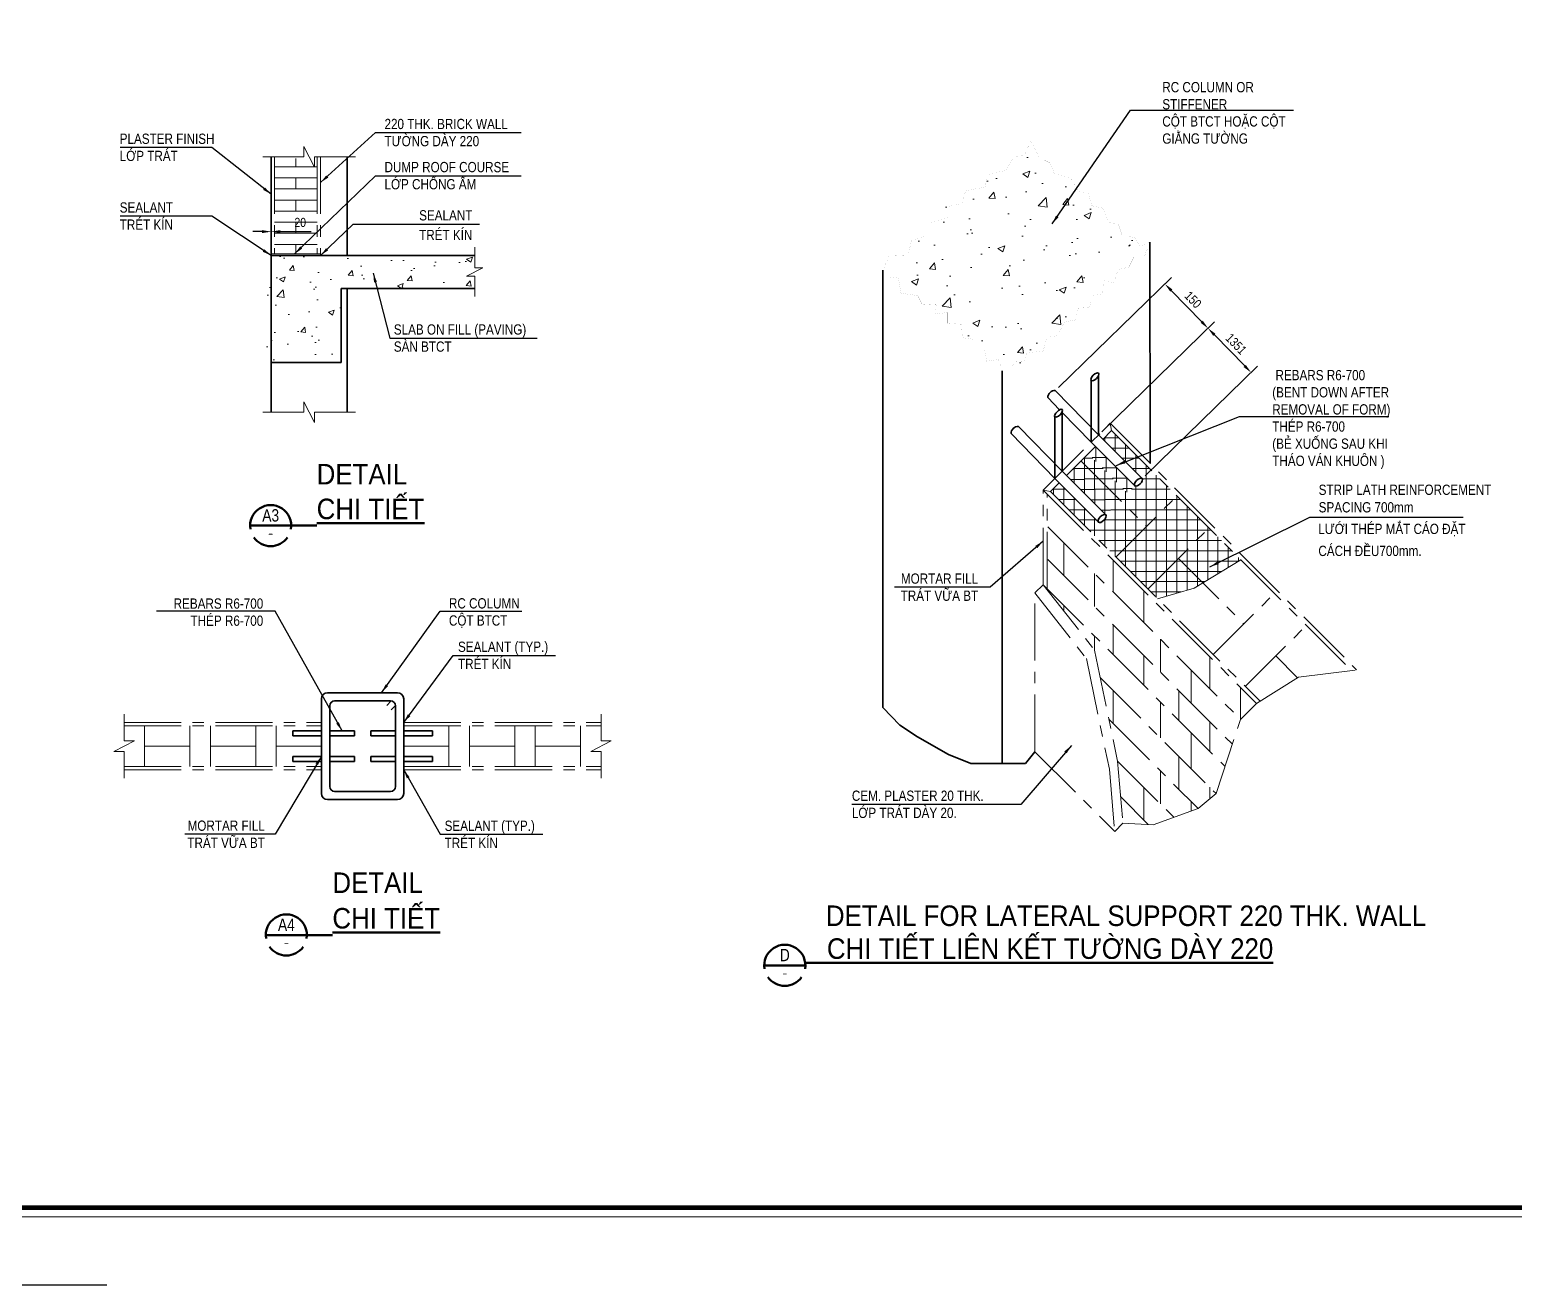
# Model space of a CAD drawing. Header units: millimetres. Extents: x -88960 to 836140, y 175458 to 320791.
# Drawn here: x 754354 to 786884, y 175458 to 202970 of the extents above; entities that cross this region are included whole.
import ezdxf
from ezdxf.enums import TextEntityAlignment as Align

# ---------------------------------------------------------------- set-up
doc = ezdxf.new("R2010")
doc.units = ezdxf.units.MM
doc.header["$LTSCALE"] = 1000
doc.linetypes.add('CENTER', pattern=[2, 1.25, -0.25, 0.25, -0.25])
doc.layers.get('0').update_dxf_attribs({"linetype": 'CONTINUOUS'})
doc.layers.get('DEFPOINTS').update_dxf_attribs({"linetype": 'CONTINUOUS'})
for name, color, linetype, lineweight in [('Ap0101_grid', 145, 'CENTER', 18), ('Ap0102_dim', 145, 'CONTINUOUS', 25), ('Ap0104_leader', 145, 'CONTINUOUS', 25), ('Ap0202_T', 141, 'CONTINUOUS', 25), ('Ap0205_T', 253, 'CONTINUOUS', 50), ('Ap0311_H', 8, 'CONTINUOUS', 15), ('Ap0314_Kh', 253, 'CONTINUOUS', 15), ('Ap0402_Reinf.S', 6, 'CONTINUOUS', 35)]:
    doc.layers.add(name, color=color, linetype=linetype, lineweight=lineweight)
doc.styles.add('Arial', font='arial.ttf', dxfattribs={"width": 0.8})
doc.styles.add('ISOCP', font='isocp.shx')
doc.styles.add('S-TEXT18', font='ISOCP.shx')
doc.styles.add('S-TEXT25', font='VN_VNI.shx', dxfattribs={"width": 0.85})
doc.styles.add('S-TEXT50', font='VHELVEN_0.TTF', dxfattribs={"width": 0.9})
doc.dimstyles.new('SDIM_100_STD', dxfattribs={"dimscale": 100, "dimtxt": 2, "dimasz": 2, "dimexe": 2, "dimexo": 1, "dimgap": 1, "dimtad": 1, "dimdec": 0, "dimtxsty": 'S-TEXT25', "dimcen": 2.5, "dimdle": 2, "dimclrd": 256, "dimclre": 256, "dimclrt": 7, "dimadec": 0, "dimazin": 0, "dimtfac": 1, "dimtdec": 0, "dimtix": 1, "dimtmove": 0, "dimatfit": 3, "dimfxl": 1, "dimarcsym": 0})

# ---------------------------------------------------------------- blocks, each defined once
blk = doc.blocks.new('*D992')
at = {"layer": 'Ap0102_dim', "lineweight": -2, "transparency": 16777216}
for p, q in [((759445, 198546), (759245, 198546)), ((759645, 198122), (759645, 198746)), ((759645, 198009), (759645, 198746)), ((759845, 198546), (760520, 198546))]:
    blk.add_line(p, q, dxfattribs=at)
at = {"layer": 'Ap0102_dim', "transparency": 16777216}
for points in [[(759445, 198579), (759445, 198513), (759645, 198546)], [(759845, 198579), (759845, 198513), (759645, 198546)]]:
    blk.add_solid(points, dxfattribs=at)
at = {"layer": 'DEFPOINTS', "color": 0, "transparency": 16777216}
for p in [(759645, 198546), (759645, 198022), (759645, 197909)]:
    blk.add_point(p, dxfattribs=at)
at = {"layer": 'Ap0102_dim', "color": 7, "transparency": 16777216, "insert": (760282, 198746), "char_height": 200, "attachment_point": 5, "style": 'S-TEXT25'}
blk.add_mtext('20', dxfattribs=at)
blk = doc.blocks.new('*D999')
at = {"layer": 'Ap0102_dim', "lineweight": -2, "transparency": 16777216}
for p, q in [((776898, 195133), (779371, 197539)), ((779367, 197256), (780034, 196571)), ((777843, 194161), (780317, 196567))]:
    blk.add_line(p, q, dxfattribs=at)
at = {"layer": 'Ap0102_dim', "transparency": 16777216}
for points in [[(779391, 197279), (779343, 197233), (779228, 197400)], [(780058, 196594), (780010, 196548), (780173, 196427)]]:
    blk.add_solid(points, dxfattribs=at)
at = {"layer": 'DEFPOINTS', "color": 0, "transparency": 16777216}
for p in [(780173, 196427), (776826, 195063), (777772, 194091)]:
    blk.add_point(p, dxfattribs=at)
at = {"layer": 'Ap0102_dim', "color": 7, "transparency": 16777216, "insert": (779844, 197053), "char_height": 200, "attachment_point": 5, "rotation": 314.2126, "style": 'S-TEXT25'}
blk.add_mtext('150', dxfattribs=at)
blk = doc.blocks.new('*D1000')
at = {"layer": 'Ap0102_dim', "lineweight": -2, "transparency": 16777216}
for p, q in [((780313, 196284), (780976, 195602)), ((778792, 193198), (781259, 195598))]:
    blk.add_line(p, q, dxfattribs=at)
at = {"layer": 'Ap0102_dim', "transparency": 16777216}
for points in [[(780337, 196307), (780289, 196261), (780173, 196427)], [(781000, 195625), (780952, 195579), (781116, 195459)]]:
    blk.add_solid(points, dxfattribs=at)
at = {"layer": 'DEFPOINTS', "color": 0, "transparency": 16777216}
for p in [(781116, 195459), (777772, 194091), (778720, 193128)]:
    blk.add_point(p, dxfattribs=at)
at = {"layer": 'Ap0102_dim', "color": 7, "transparency": 16777216, "insert": (780788, 196083), "char_height": 200, "attachment_point": 5, "rotation": 314.2126, "style": 'S-TEXT25'}
blk.add_mtext('1351', dxfattribs=at)
blk = doc.blocks.new('S007')
at = {"layer": 'Ap0202_T', "lineweight": 25, "style": 'ISOCP', "width": 1}
blk.add_attdef('SSCALE', text='', height=2.5, dxfattribs=at).set_placement((0, -2.36), align=Align.TOP_CENTER)
at = {"layer": 'Ap0205_T', "ltscale": 100, "style": 'Arial', "width": 0.8}
for tag, p in [('HEADING_1', (0, 7.99)), ('%%UHEADING_2', (0, 0))]:
    blk.add_attdef(tag, text='', height=5, dxfattribs=at).set_placement(p, align=Align.BOTTOM_CENTER)
blk = doc.blocks.new('S008')
at = {"color": 0}
blk.add_line((-5, 0), (5, 0), dxfattribs=at)
for start_param, end_param in [(6.107277, 9.600681), (10.037379, 11.953764)]:
    blk.add_ellipse((0, 0), major_axis=(5, 0), ratio=1, start_param=start_param, end_param=end_param, dxfattribs=at)
at = {"layer": 'Ap0202_T', "style": 'Arial', "width": 0.8}
blk.add_attdef('DETT', text='', height=3, dxfattribs=at).set_placement((0, 0.11), align=Align.BOTTOM_CENTER)
at = {"layer": 'Ap0202_T', "lineweight": 35, "style": 'ISOCP', "width": 1}
blk.add_attdef('C/REF', text='', height=2, dxfattribs=at).set_placement((0, -0.88), align=Align.TOP_CENTER)
blk = doc.blocks.new('CHG_XX_Khung ten')
blk.add_lwpolyline([(15, 579), (826, 579), (826, 15), (15, 15)], close=True)
at = {"color": 4, "linetype": 'Continuous', "const_width": 1}
blk.add_lwpolyline([(17, 577), (824, 577), (824, 17), (17, 17)], close=True, dxfattribs=at)
at = {"layer": 'DEFPOINTS', "color": 1, "ltscale": 2}
blk.add_lwpolyline([(40.06, 0), (0, 0), (0, 40)], dxfattribs=at)

msp = doc.modelspace()

# ---------------------------------------------------------------- hatches: boundary and pattern name
at = {"layer": 'Ap0311_H'}
h = msp.add_hatch(dxfattribs=at)
h.set_pattern_fill('AR-CONC', color=256, scale=225.225, style=0)
h.set_pattern_definition([(50, (740976, 178955), (1615.45, -141.333), [168.92, -1858.106]), (355, (740976, 178955), (-312.5, 1694.125), [135.135, -1486.485]), (100.4514, (741110.6, 178943.3), (1302.95, 1552.79), [143.56, -1579.15]), (46.184, (740976, 179405.5), (2403.69, -372.79), [253.38, -2787.16]), (96.6356, (741176.3, 179374.4), (2105.1, 2193.96), [215.34, -2368.72]), (351.184, (740976, 179405.5), (2105.09, 2193.96), [202.7, -2229.73]), (21, (741201.2, 179292.9), (1344.384, -906.8), [168.92, -1858.106]), (326, (741201.2, 179292.9), (548.01, 1633.22), [135.135, -1486.485]), (71.4514, (741313.3, 179217.3), (1892.39, 726.42), [143.56, -1579.15]), (37.5, (740976, 178955.03), (27.387, 749.76), [0, -1468.467, 0, -1509.007, 0, -1492.116]), (7.5, (740976, 178955), (592.498, 888.314), [0, -860.36, 0, -1434.683, 0, -568.693]), (327.5, (740473.75, 178955.03), (1202.3016, -50.799), [0, -563.062, 0, -1756.755, 0, -2331.079]), (317.5, (740248.5, 178955), (1313.48, 225.461), [0, -731.98, 0, -1166.666, 0, -1655.404])])
h.paths.add_polyline_path([(776288.06042, 200523.2976), (776153.20561, 200237.01027), (775913.5762, 200163.35069), (775747.67906, 199887.12754), (775342.15252, 199795.05316), (775286.85347, 199518.83), (774862.89391, 199445.17054), (774789.16185, 199168.94739), (774402.06832, 199076.87301), (774457.36736, 198855.89451), (774088.70685, 198745.4052), (774014.97479, 198450.76712), (773683.18052, 198358.69274), (773591.01523, 198027.22505), (773185.48889, 198008.81013), (773048.04132, 197703.89507), (773203.92191, 197548.43821), (773388.25206, 197530.0234), (773443.55111, 197198.55559), (773812.21162, 197143.31094), (773904.3767, 196959.16217), (774217.73817, 196940.74725), (774199.30515, 196738.18367), (774457.36736, 196775.0134), (774457.36736, 196535.61998), (774770.72883, 196517.20518), (774789.16185, 196222.5671), (775047.22406, 196185.73737), (775010.35803, 195964.75887), (775268.42045, 195964.75887), (775323.7195, 195706.95052), (775581.78171, 195743.78025), (775660.65132, 195493.19649), (775876.71017, 195430.72737), (775913.5762, 195688.53572), (776190.07164, 195633.29106), (776208.50465, 195891.09929), (776288.06042, 195899.46534)])
h.paths.add_polyline_path([(778900.67042, 198312.59902), (778678.52974, 198229.78862), (778567.93144, 198413.93739), (778291.43621, 198469.18205), (778217.70415, 198690.16055), (777978.07474, 198763.82013), (777867.47665, 199058.45808), (777627.84745, 199113.70274), (777554.11518, 199371.51096), (777314.48599, 199445.17054), (777167.02186, 199721.3937), (776798.36135, 199831.88289), (776706.19627, 200052.8615), (776484.99988, 200163.35069), (776288.06042, 200523.2976), (776288.06042, 195899.46534), (776558.73194, 195927.92902), (776650.89723, 196240.98202), (776853.66039, 196259.39683), (777037.99055, 196572.44971), (777259.18694, 196609.27956), (777314.48599, 196867.08779), (777572.5482, 196885.50271), (777646.28047, 197143.31094), (777849.04364, 197180.14067), (777904.34268, 197474.77875), (778107.10606, 197419.53409), (778199.27114, 197714.17217), (778438.90033, 197769.4167), (778549.49843, 197990.3952), (778770.69482, 197990.3952)])
h = msp.add_hatch(dxfattribs=at)
h.set_pattern_fill('AR-CONC', color=256, scale=180.18, style=0)
h.set_pattern_definition([(50, (753745.6, 183585), (1292.36, -113.067), [135.135, -1486.485]), (355, (753745.6, 183585), (-250, 1355.3), [108.11, -1189.19]), (100.451, (753853.3, 183575.6), (1042.36, 1242.23), [114.85, -1263.32]), (46.184, (753745.6, 183945.4), (1922.95, -298.23), [202.7, -2229.73]), (96.636, (753905.8, 183920.5), (1684.08, 1755.17), [172.27, -1894.98]), (351.184, (753745.6, 183945.4), (1684.07, 1755.17), [162.16, -1783.78]), (21, (753925.7, 183855.3), (1075.51, -725.44), [135.135, -1486.485]), (326, (753925.7, 183855.3), (438.41, 1306.58), [108.11, -1189.19]), (71.451, (754015.4, 183794.8), (1513.91, 581.135), [114.85, -1263.32]), (37.5, (753745.55, 183585), (21.91, 599.808), [0, -1174.774, 0, -1207.206, 0, -1193.693]), (7.5, (753745.55, 183585), (473.999, 710.65), [0, -688.288, 0, -1147.747, 0, -454.954]), (327.5, (753343.75, 183585), (961.841, -40.64), [0, -450.45, 0, -1405.404, 0, -1864.863]), (317.5, (753163.6, 183585), (1050.785, 180.37), [0, -585.585, 0, -933.332, 0, -1324.323])])
h.paths.add_polyline_path([(761176.32573, 197301.19548), (764104.25073, 197301.19548), (764104.25073, 197479.13312), (763996.71933, 197479.13312), (764216.1743, 197665.89196), (764108.6429, 197665.89196), (764108.6429, 198021.91548), (759644.79573, 198021.91548), (759530.26017, 197909.30298), (759530.26017, 195679.57548), (761176.32573, 195679.57548)])
h = msp.add_hatch(dxfattribs=at)
h.set_pattern_fill('ANSI37', color=256, scale=1801.8, angle=45, style=0)
h.set_pattern_definition([(90, (740976, 177813.03), (-225.225, 5e-14), []), (180, (740976, 177813.03), (-5e-14, -225.225), [])])
h.paths.add_polyline_path([(778727.427, 193135.36467), (778728.79548, 193133.99619), (778731.12912, 193130.86955), (778733.04782, 193127.36881), (778734.54202, 193123.5114), (778735.60428, 193119.31655), (778736.2293, 193114.80516), (778736.41397, 193109.99969), (778736.15737, 193104.92409), (778735.46077, 193099.60365), (778734.32766, 193094.06487), (778732.76367, 193088.33535), (778730.7766, 193082.44362), (778728.37634, 193076.41905), (778725.57485, 193070.29164), (778722.38609, 193064.09193), (778718.82595, 193057.8508), (778714.91216, 193051.59934), (778710.66422, 193045.36869), (778706.10329, 193039.18991), (778701.2521, 193033.09376), (778696.13482, 193027.11063), (778690.77693, 193021.27031), (778685.20514, 193015.60191), (778679.44719, 193010.13366), (778673.53178, 193004.89281), (778667.48838, 192999.90547), (778661.34708, 192995.19648), (778655.1385, 192990.7893), (778648.89356, 192986.70589), (778642.64337, 192982.96659), (778636.41907, 192979.59004), (778630.25167, 192976.59305), (778624.17189, 192973.99056), (778618.21003, 192971.79552), (778612.39578, 192970.01888), (778606.75812, 192968.66949), (778601.32512, 192967.75407), (778596.12386, 192967.27717), (778591.18025, 192967.24119), (778586.51891, 192967.64628), (778582.16308, 192968.49045), (778578.13444, 192969.76947), (778574.45308, 192971.47699), (778571.13732, 192973.60448), (778568.2037, 192976.14137), (778408.94557, 192816.88324), (777548.9517, 193676.87711), (777230.43545, 193358.36087), (778090.42932, 192498.36699), (777931.18598, 192339.12365), (777934.18757, 192335.54828), (777936.59374, 192331.4249), (777938.38717, 192326.78319), (777939.55493, 192321.65662), (777940.08862, 192316.08212), (777939.98437, 192310.09985), (777939.24295, 192303.75291), (777937.8697, 192297.08704), (777935.87451, 192290.15026), (777933.27176, 192282.99255), (777930.08019, 192275.66549), (777926.32281, 192268.22186), (777922.02669, 192260.7153), (777917.22277, 192253.19989), (777911.94568, 192245.72977), (777906.23344, 192238.35879), (777900.12719, 192231.14003), (777893.67094, 192224.12551), (777886.91121, 192217.36578), (777879.89669, 192210.90953), (777872.67794, 192204.80329), (777865.30695, 192199.09104), (777857.83684, 192193.81395), (777850.32143, 192189.01004), (777842.81486, 192184.71391), (777835.37123, 192180.95653), (777828.04417, 192177.76497), (777820.88646, 192175.16221), (777813.94968, 192173.16702), (777807.28381, 192171.79377), (777800.93687, 192171.05235), (777794.9546, 192170.94811), (777789.3801, 192171.48179), (777784.25353, 192172.64955), (777779.61183, 192174.44298), (777775.48844, 192176.84916), (777771.91307, 192179.85074), (776911.9192, 193039.84462), (776720.80945, 192848.73487), (779066.4414, 190503.10291), (779868.201, 190734.23504), (780893.37232, 191351.70849), (778058.5777, 194186.50311), (777867.46795, 193995.39336), (778727.46182, 193135.39949)])
h = msp.add_hatch(dxfattribs=at)
h.set_pattern_fill('ANSI37', color=256, scale=1801.8, angle=45, style=0)
h.set_pattern_definition([(90, (746410.13, 178955.03), (-225.225, 5e-14), []), (180, (746410.13, 178955.03), (-5e-14, -225.225), [])])
h.paths.add_polyline_path([(777708.20982, 193836.13524), (777548.9517, 193676.87711), (778408.94557, 192816.88324), (778568.2037, 192976.14137)])
h = msp.add_hatch(dxfattribs=at)
h.set_pattern_fill('ANSI37', color=256, scale=1801.8, angle=45, style=0)
h.set_pattern_definition([(90, (745932.35, 178477.26), (-225.225, 5e-14), []), (180, (745932.35, 178477.26), (-5e-14, -225.225), [])])
h.paths.add_polyline_path([(777230.43545, 193358.36087), (777071.17732, 193199.10274), (777931.1712, 192339.10887), (778090.42932, 192498.36699)])

# ---------------------------------------------------------------- linework, layer by layer
at = {"layer": 'Ap0101_grid'}
for p, q in [((759644.79573, 200184.07548), (759644.79573, 198021.91548)), ((759716.86773, 200184.07548), (759716.86773, 198057.95148)), ((760186.98994, 200149.80346), (760186.98994, 199967.85948)), ((760655.45794, 200184.07548), (760655.45794, 198057.95148)), ((760727.52994, 200184.07548), (760727.52994, 198021.91548)), ((759718.52194, 199967.85948), (760655.45794, 199967.85948)), ((759718.52194, 199724.61648), (760655.45794, 199724.61648)), ((759718.52194, 199724.61648), (760655.45794, 199724.61648)), ((759718.52194, 199481.37348), (760655.45794, 199481.37348)), ((760186.98994, 199724.61648), (760186.98994, 199481.37348)), ((759718.52194, 199238.13048), (760655.45794, 199238.13048)), ((759718.52194, 199238.13048), (760655.45794, 199238.13048)), ((760186.98994, 199238.13048), (760186.98994, 198994.88748)), ((759718.52194, 198994.88748), (760655.45794, 198994.88748)), ((759718.52194, 198751.64448), (760655.45794, 198751.64448)), ((759718.52194, 198751.64448), (760655.45794, 198751.64448)), ((759718.52194, 198508.40148), (760655.45794, 198508.40148)), ((760186.98994, 198751.64448), (760186.98994, 198508.40148)), ((759718.52194, 198265.15848), (760655.45794, 198265.15848)), ((760186.98994, 198265.15848), (760186.98994, 198057.95148)), ((759644.79573, 198057.95148), (760727.52994, 198057.95148)), ((776561.55132, 192880.58649), (778026.72607, 194345.76124)), ((778026.72607, 194345.76124), (783429.21882, 188943.26849)), ((778058.5777, 194186.50311), (778026.72607, 194345.76124)), ((777866.14215, 193994.06757), (778058.5777, 194186.50311)), ((778058.5777, 194186.50311), (783316.06942, 188929.01139)), ((777071.19211, 193199.11753), (777708.20982, 193836.13524)), ((777389.69357, 193517.61899), (778823.01669, 192084.29587)), ((776720.80945, 192848.73487), (776910.50468, 193038.4301)), ((776561.55132, 190808.51649), (776561.55132, 192880.58649)), ((776561.55132, 192880.58649), (781235.9353, 188206.20251)), ((776720.80945, 192848.73487), (776561.55132, 192880.58649)), ((776651.64132, 190718.42649), (776651.64132, 192790.49649)), ((776720.80945, 192848.73487), (781314.19635, 188255.34797)), ((778154.13257, 191415.41174), (779491.90082, 192753.17999)), ((776661.93734, 192080.07251), (780885.87132, 187856.13853)), ((778854.86832, 190714.67599), (780192.63657, 192052.44424)), ((777012.00132, 191009.28853), (777012.00132, 191730.00853)), ((776661.93734, 191359.35251), (780706.86578, 187314.42407)), ((778093.08132, 190648.92853), (778093.08132, 191349.05649)), ((779523.75244, 191383.56012), (780957.07557, 189950.23699)), ((779868.201, 190734.23504), (780893.37232, 191351.70849)), ((777687.67632, 190333.61353), (777687.67632, 191054.33353)), ((776381.37132, 190628.33649), (776561.55132, 190808.51649)), ((776381.37132, 187150.09014), (776381.37132, 190628.33649)), ((776381.37132, 190628.33649), (777507.49632, 189193.06621)), ((776561.55132, 190808.51649), (780545.12147, 186824.94634)), ((776561.55132, 190808.51649), (777687.67632, 189373.24621)), ((778768.75632, 189973.25353), (778768.75632, 190673.38149)), ((779066.4414, 190503.10291), (779868.201, 190734.23504)), ((777012.00132, 190234.40838), (777012.00132, 190358.06649)), ((780288.19144, 189281.35287), (781625.95969, 190619.12112)), ((777687.67632, 189373.24621), (777687.67632, 189682.39149)), ((778093.08132, 189276.98649), (778093.08132, 189928.20853)), ((780988.92719, 188580.61712), (782326.69544, 189918.38537)), ((777687.67632, 189373.24621), (778192.08702, 186946.32283)), ((779129.11632, 188892.17353), (779129.11632, 189612.89353)), ((777507.49632, 189193.06621), (778011.90702, 186766.14283)), ((778768.75632, 188601.31149), (778768.75632, 189252.53353)), ((780210.19632, 188531.81353), (780210.19632, 189231.94149)), ((781657.81132, 189249.50125), (782128.00078, 188779.31178)), ((777813.89562, 188765.95423), (780348.85469, 186230.99516)), ((779804.79132, 188216.49853), (779804.79132, 188937.21853)), ((781235.9353, 188206.20251), (782153.74038, 188782.55503)), ((782153.74038, 188782.55503), (783429.21882, 188943.26849)), ((778093.08132, 187766.04853), (778093.08132, 188486.76853)), ((779534.52132, 187835.54649), (779534.52132, 188486.76853)), ((780885.87132, 187856.13853), (780885.87132, 188556.26649)), ((779129.11632, 187450.73353), (779129.11632, 188240.95149)), ((780885.87132, 187856.13853), (781235.9353, 188206.20251)), ((756422.42666, 187789.30678), (760746.74666, 187789.30678)), ((756422.42666, 187717.23478), (760746.74666, 187717.23478)), ((756872.87666, 186825.34378), (756872.87666, 187717.23478)), ((757863.86666, 186825.34378), (757863.86666, 187717.23478)), ((758314.31666, 186825.34378), (758314.31666, 187717.23478)), ((759305.30666, 186825.34378), (759305.30666, 187717.23478)), ((759755.75666, 186825.34378), (759755.75666, 187717.23478)), ((762548.54666, 187789.30678), (766872.86666, 187789.30678)), ((762548.54666, 187717.23478), (766872.86666, 187717.23478)), ((763539.53666, 186825.34378), (763539.53666, 187717.23478)), ((763989.98666, 186825.34378), (763989.98666, 187717.23478)), ((764980.97666, 186825.34378), (764980.97666, 187717.23478)), ((765431.42666, 186825.34378), (765431.42666, 187717.23478)), ((766422.41666, 186825.34378), (766422.41666, 187717.23478)), ((778002.99132, 187856.13853), (779954.29182, 185904.83803)), ((780210.19632, 187159.87149), (780210.19632, 187811.09353)), ((780348.85469, 186230.99516), (780885.87132, 187856.13853)), ((779804.79132, 186775.05853), (779804.79132, 187565.27649)), ((757863.86666, 187271.28928), (756872.87666, 187271.28928)), ((759305.30666, 187271.28928), (758314.31666, 187271.28928)), ((760746.74666, 187271.28928), (759755.75666, 187271.28928)), ((762548.54666, 187271.28928), (763539.53666, 187271.28928)), ((763989.98666, 187271.28928), (764980.97666, 187271.28928)), ((765431.42666, 187271.28928), (766422.41666, 187271.28928)), ((776381.37132, 187150.09014), (778128.34497, 185403.11649)), ((756422.42666, 186825.34378), (760746.74666, 186825.34378)), ((756422.42666, 186753.27178), (760746.74666, 186753.27178)), ((762548.54666, 186825.34378), (766872.86666, 186825.34378)), ((762548.54666, 186753.27178), (766872.86666, 186753.27178)), ((778011.90702, 186766.14283), (778128.34497, 185403.11649)), ((778192.08702, 186946.32283), (779425.09857, 185713.31128)), ((778192.08702, 186946.32283), (778308.52497, 185583.29649)), ((779129.11632, 186009.29353), (779129.11632, 186730.01353)), ((779534.52132, 186324.60853), (779534.52132, 187045.32853)), ((778259.40608, 186158.28377), (778864.44708, 185553.24277)), ((778768.75632, 185648.93353), (778768.75632, 186369.65353)), ((779954.29182, 185904.83803), (780348.85469, 186230.99516)), ((780210.19632, 186116.37613), (780210.19632, 186369.65353)), ((778967.44083, 185547.67482), (779954.29182, 185904.83803)), ((779804.79132, 185850.73049), (779804.79132, 186054.33853)), ((778128.34497, 185403.11649), (778308.52497, 185583.29649)), ((778308.52497, 185583.29649), (778967.44083, 185547.67482))]:
    msp.add_line(p, q, dxfattribs=at)
for points in [[(759464.61573, 200184.07548), (760361.83833, 200184.07548), (760361.83833, 200409.30048), (760596.07233, 199958.85048), (760596.07233, 200184.07548), (761493.29494, 200184.07548)], [(764104.25073, 197121.01548), (764104.25073, 197571.46548), (763924.07073, 197571.46548), (764284.43073, 197751.64548), (764104.25073, 197751.64548), (764104.25073, 198202.09548)], [(759464.61573, 194589.82489), (760361.83833, 194589.82489), (760361.83833, 194815.04989), (760596.07233, 194364.59989), (760596.07233, 194589.82489), (761493.29494, 194589.82489)], [(756422.42666, 186573.09178), (756422.42666, 187154.17228), (756197.20166, 187154.17228), (756647.65166, 187388.40628), (756422.42666, 187388.40628), (756422.42666, 187969.48678)], [(766872.86666, 186573.09178), (766872.86666, 187154.17228), (766647.64166, 187154.17228), (767098.09166, 187388.40628), (766872.86666, 187388.40628), (766872.86666, 187969.48678)]]:
    msp.add_lwpolyline(points, dxfattribs=at)
at = {"layer": 'Ap0205_T', "ltscale": 100}
for p, q in [((759184.13087, 192103.05663), (760641.9525, 192103.05663)), ((759528.50805, 183133.56151), (760986.32967, 183133.56151))]:
    msp.add_line(p, q, dxfattribs=at)
for centre, start_param, end_param in [((759634.58087, 192103.05663), 6.1072769158, 9.600681106), ((759634.58087, 192103.05663), 10.0373794861, 11.9537638429), ((759978.95805, 183133.56151), 6.1072769158, 9.600681106), ((759978.95805, 183133.56151), 10.0373794861, 11.9537638429)]:
    msp.add_ellipse(centre, major_axis=(450.45, 0.00118), ratio=0.9999999985, start_param=start_param, end_param=end_param, dxfattribs=at)
at = {"layer": 'Ap0402_Reinf.S'}
for p, q in [((759644.79573, 200184.07548), (759644.79573, 194589.82489)), ((761313.11494, 200184.07548), (761313.11494, 198021.91548)), ((778903.89132, 193468.59599), (778900.67042, 198312.59902)), ((759644.79573, 198021.91548), (764104.25073, 198021.91548)), ((759644.79573, 198021.91548), (759644.79573, 197909.30298)), ((759644.79573, 197909.30298), (759644.79573, 195679.57548)), ((759718.52194, 198021.91548), (760655.45794, 198021.91548)), ((773048.04132, 188121.22088), (773048.04132, 197703.89507)), ((761176.32573, 195679.57548), (761176.32573, 197301.19548)), ((761176.32573, 197301.19548), (764104.25073, 197301.19548)), ((761313.11494, 197301.19548), (761313.11494, 194589.82489)), ((759644.79573, 195679.57548), (761176.32573, 195679.57548)), ((775660.65132, 195493.19649), (775660.65132, 186891.80944)), ((777612.54257, 193931.57774), (777612.54257, 195282.92774)), ((777771.77704, 194090.8122), (777771.77704, 195388.91271)), ((776977.55143, 193292.2496), (776977.55143, 194601.36855)), ((776816.25195, 193135.28711), (776816.25195, 194486.63711)), ((777612.65495, 193931.69011), (778568.2037, 192976.14137)), ((777771.91307, 194090.94824), (778727.46182, 193135.39949)), ((776973.4672, 193296.84243), (777931.18598, 192339.12365)), ((776816.36432, 193135.39949), (777771.91307, 192179.85074)), ((760881.88166, 188442.45928), (762413.41166, 188442.45928)), ((760746.74666, 186235.25428), (760746.74666, 188307.32428)), ((760926.92666, 186388.40728), (760926.92666, 188154.17128)), ((761035.03466, 188262.27928), (762260.25866, 188262.27928)), ((762176.60035, 188166.06784), (762272.15522, 188261.62272)), ((762272.15522, 188070.51297), (762367.7101, 188166.06784)), ((762368.36666, 186388.40728), (762368.36666, 188154.17128)), ((762548.54666, 186235.25428), (762548.54666, 188307.32428)), ((773418.2511, 187732.98572), (773048.04132, 188121.22088)), ((773806.94306, 187474.16228), (773418.2511, 187732.98572)), ((774487.15419, 187085.92692), (773806.94306, 187474.16228)), ((774973.01933, 186891.80944), (774487.15419, 187085.92692)), ((776381.37132, 187150.09014), (776171.48628, 186891.80944)), ((775660.65132, 186891.80944), (774973.01933, 186891.80944)), ((776171.48628, 186891.80944), (775660.65132, 186891.80944)), ((760881.88166, 186100.11928), (762413.41166, 186100.11928)), ((761035.03466, 186280.29928), (762260.25866, 186280.29928))]:
    msp.add_line(p, q, dxfattribs=at)
at = {"layer": 'Ap0402_Reinf.S', "ltscale": 10}
for p, q in [((776920.366, 194642.99964), (776662.45621, 194908.03568)), ((777771.88941, 194090.92458), (776826.02483, 195062.92417)), ((777612.60172, 193931.63688), (776972.12575, 194589.80972)), ((776973.3844, 193296.75963), (776018.95797, 194277.55763)), ((776816.25195, 193135.28711), (775857.5446, 194120.48432)), ((760746.74666, 187606.87453), (760116.11666, 187606.87453)), ((760116.11666, 187494.26203), (760116.11666, 187606.87453)), ((760746.74666, 187494.26203), (760116.11666, 187494.26203)), ((761467.46666, 187606.87453), (760926.92666, 187606.87453)), ((761467.46666, 187494.26203), (760926.92666, 187494.26203)), ((761467.46666, 187494.26203), (761467.46666, 187606.87453)), ((761827.82666, 187494.26203), (761827.82666, 187606.87453)), ((762368.36666, 187606.87453), (761827.82666, 187606.87453)), ((762368.36666, 187494.26203), (761827.82666, 187494.26203)), ((763179.17666, 187606.87453), (762548.54666, 187606.87453)), ((763179.17666, 187494.26203), (762548.54666, 187494.26203)), ((763179.17666, 187494.26203), (763179.17666, 187606.87453)), ((760116.11666, 186935.70403), (760116.11666, 187048.31653)), ((760746.74666, 187048.31653), (760116.11666, 187048.31653)), ((761467.46666, 187048.31653), (760926.92666, 187048.31653)), ((761467.46666, 186935.70403), (761467.46666, 187048.31653)), ((761827.82666, 186935.70403), (761827.82666, 187048.31653)), ((762368.36666, 187048.31653), (761827.82666, 187048.31653)), ((763179.17666, 187048.31653), (762548.54666, 187048.31653)), ((763179.17666, 186935.70403), (763179.17666, 187048.31653)), ((760746.74666, 186935.70403), (760116.11666, 186935.70403)), ((761467.46666, 186935.70403), (760926.92666, 186935.70403)), ((762368.36666, 186935.70403), (761827.82666, 186935.70403)), ((763179.17666, 186935.70403), (762548.54666, 186935.70403))]:
    msp.add_line(p, q, dxfattribs=at)
at = {"layer": 'Ap0402_Reinf.S', "const_width": 0.9009}
msp.add_lwpolyline([(773048.04132, 197703.89507), (773185.48889, 198008.81013), (773591.01523, 198027.22505), (773683.18052, 198358.69274), (774014.97479, 198450.76712), (774088.70685, 198745.4052), (774457.36736, 198855.89451), (774402.06832, 199076.87301), (774789.16185, 199168.94739), (774862.89391, 199445.17054), (775286.85347, 199518.83), (775342.15252, 199795.05316), (775747.67906, 199887.12754), (775913.5762, 200163.35069), (776153.20561, 200237.01027), (776288.06042, 200523.2976), (776484.99988, 200163.35069), (776706.19627, 200052.8615), (776798.36135, 199831.88289), (777167.02186, 199721.3937), (777314.48599, 199445.17054), (777554.11518, 199371.51096), (777627.84745, 199113.70274), (777867.47665, 199058.45808), (777978.07474, 198763.82013), (778217.70415, 198690.16055), (778291.43621, 198469.18205), (778567.93144, 198413.93739), (778678.52974, 198229.78862), (778900.67042, 198312.59902), (778770.69482, 197990.3952), (778549.49843, 197990.3952), (778438.90033, 197769.4167), (778199.27114, 197714.17217), (778107.10606, 197419.53409), (777904.34268, 197474.77875), (777849.04364, 197180.14067), (777646.28047, 197143.31094), (777572.5482, 196885.50271), (777314.48599, 196867.08779), (777259.18694, 196609.27956), (777037.99055, 196572.44971), (776853.66039, 196259.39683), (776650.89723, 196240.98202), (776558.73194, 195927.92902), (776208.50465, 195891.09929), (776140.0433, 195703.26197), (775913.5762, 195688.53572), (775886.09237, 195568.98034), (775660.65132, 195493.19649), (775581.78171, 195743.78025), (775323.7195, 195706.95052), (775268.42045, 195964.75887), (775010.35803, 195964.75887), (775047.22406, 196185.73737), (774789.16185, 196222.5671), (774770.72883, 196517.20518), (774457.36736, 196535.61998), (774457.36736, 196775.0134), (774199.30515, 196738.18367), (774217.73817, 196940.74725), (773904.3767, 196959.16217), (773812.21162, 197143.31094), (773443.55111, 197198.55559), (773388.25206, 197530.0234), (773203.92191, 197548.43821), (773048.04132, 197703.89507)], dxfattribs=at)
at = {"layer": 'Ap0402_Reinf.S', "ltscale": 10}
for centre in [(776820.23101, 194907.37477), (776015.3194, 194119.82341)]:
    msp.add_arc(centre, 157.77618, 88.678549924, 179.7599914, dxfattribs=at)
at = {"layer": 'Ap0402_Reinf.S'}
for centre, radius, start, end in [((760881.88166, 188307.32428), 135.135, 90, 180), ((762413.41166, 188307.32428), 135.135, 0, 90), ((761035.03466, 188154.17128), 108.108, 90, 180), ((762260.25866, 188154.17128), 108.108, 0, 90), ((760881.88166, 186235.25428), 135.135, 180, 270), ((761035.03466, 186388.40728), 108.108, 180, 270), ((762260.25866, 186388.40728), 108.108, 270, 0), ((762413.41166, 186235.25428), 135.135, 270, 0)]:
    msp.add_arc(centre, radius, start, end, dxfattribs=at)
for centre, major_axis, ratio in [((777693.19231, 195363.57748), (80.64974, 80.64974), 0.4316525468), ((776896.90169, 194567.28686), (80.64974, 80.64974), 0.4107382612), ((778647.84015, 193055.77782), (-79.63645, -79.63645), 0.4869188271), ((777851.54953, 192259.4872), (-79.63645, -79.63645), 0.4869188271)]:
    msp.add_ellipse(centre, major_axis=major_axis, ratio=ratio, dxfattribs=at)

# ---------------------------------------------------------------- block references
at = {"layer": 'Ap0202_T'}
ref = msp.add_blockref('S007', (771349.95407, 182610.56294), dxfattribs=dict(at, xscale=90.09, yscale=90.09, zscale=90.09))
ref.add_attrib('HEADING_1', 'DETAIL FOR LATERAL SUPPORT 220 THK. WALL', (771800.40407, 183330.38204), dxfattribs={"layer": 'Ap0205_T', "ltscale": 100, "height": 450.45, "style": 'S-TEXT50', "width": 0.9})
ref.add_attrib('%%UHEADING_2', '%%U   CHI TIEÁT LIEÂN KEÁT TÖÔØNG DAØY 220', (771349.95407, 182610.56294), dxfattribs={"layer": 'Ap0205_T', "ltscale": 100, "height": 450.45, "style": 'S-TEXT50', "width": 0.9})
at = {"layer": 'Ap0205_T'}
ref = msp.add_blockref('S008', (770899.50407, 182468.92462), dxfattribs=dict(at, xscale=90.09, yscale=90.09, zscale=90.09))
ref.add_attrib('DETT', 'D', dxfattribs={"layer": 'Ap0202_T', "height": 270.27, "style": 'S-TEXT50', "width": 0.8}).set_placement((770899.50407, 182478.44983), align=Align.BOTTOM_CENTER)
ref.add_attrib('C/REF', '-', dxfattribs={"layer": 'Ap0202_T', "lineweight": 35, "height": 180.18, "style": 'S-TEXT18', "width": 1}).set_placement((770899.50407, 182390.09587), align=Align.TOP_CENTER)

# ---------------------------------------------------------------- texts
at = {"layer": 'Ap0202_T', "style": 'S-TEXT25', "width": 0.85}
for s, p in [('STRIP LATH REINFORCEMENT', (782596.9555, 192776.8074)), ('SPACING 700mm', (782596.9555, 192393.23813)), ('LÖÔÙI THEÙP MAÉT CAÙO ÑAËT', (782587.83925, 191920.07563)), (' CAÙCH ÑEÀU700mm.', (782519.2753, 191437.59552))]:
    msp.add_text(s, height=225.225, dxfattribs=at).set_placement(p)
at = {"layer": 'Ap0202_T', "char_height": 225.225, "style": 'S-TEXT25'}
for s, insert, attachment_point in [('RC COLUMN OR\\PSTIFFENER\\PCOÄT BTCT HOAËC COÄT\\PGIAÈNG TÖÔØNG', (779171.03846, 201146.75073), 4), ('220 THK. BRICK WALL\\PTÖÔØNG DAØY 220', (762128.13205, 200715.08234), 4), ('PLASTER FINISH\\PLÔÙP TRAÙT', (756326.20662, 200391.61074), 4), ('DUMP ROOF COURSE\\PLÔÙP CHOÁNG AÅM', (762128.13205, 199770.7624), 4), ('SEALANT\\PTREÙT KÍN', (756326.20662, 198886.95813), 4), ('SEALANT ', (762887.26912, 198901.65143), 4), ('TREÙT KÍN', (762887.26912, 198472.40445), 4), ('SLAB ON FILL (PAVING)\\PSAØN BTCT', (762332.26603, 196212.78018), 4), (' REBARS R6-700\\P(BENT DOWN AFTER\\PREMOVAL OF FORM)\\PTHEÙP R6-700 \\P(BEÛ XUOÁNG SAU KHI\\PTHAÙO VAÙN KHUOÂN )', (781580.02541, 194428.91345), 4), ('MORTAR FILL\\PTRAÙT VÖÕA BT', (775135.79886, 190754.14874), 6), (' REBARS R6-700\\PTHEÙP R6-700', (759471.36702, 190206.67912), 6), ('RC COLUMN\\PCOÄT BTCT', (763540.09848, 190188.25781), 4), ('SEALANT (TYP.)\\PTREÙT KÍN', (763738.45485, 189262.01904), 4), ('CEM. PLASTER 20 THK.\\PLÔÙP TRAÙT DAØY 20.', (772369.0038, 185996.39083), 4), ('MORTAR FILL\\PTRAÙT VÖÕA BT', (759506.32318, 185339.82388), 6), ('SEALANT (TYP.)\\PTREÙT KÍN', (763445.41125, 185339.82388), 4)]:
    msp.add_mtext(s, dxfattribs=dict(at, insert=insert, attachment_point=attachment_point))
at = {"layer": 'Ap0202_T', "style": 'Arial', "width": 0.8}
for tag, p in [('A3', (759634.58087, 192112.58184)), ('A4', (759978.95805, 183143.08672))]:
    msp.add_attdef(tag, text='1', height=270.27, dxfattribs=at).set_placement(p, align=Align.BOTTOM_CENTER)
at = {"layer": 'Ap0202_T', "lineweight": 35, "style": 'ISOCP', "width": 1}
for p in [(759634.58087, 192024.22788), (759978.95805, 183054.73276)]:
    msp.add_attdef('-', text='-', height=180.18, dxfattribs=at).set_placement(p, align=Align.TOP_CENTER)
at = {"layer": 'Ap0205_T', "ltscale": 100, "style": 'S-TEXT50', "width": 0.9}
for s, p in [('DETAIL  ', (760641.9525, 193005.80461)), ('%%UCHI TIEÁT', (760641.9525, 192244.84195)), ('DETAIL  ', (760986.32967, 184053.63067)), ('%%UCHI TIEÁT', (760986.32967, 183275.34684))]:
    msp.add_text(s, height=450.45, dxfattribs=at).set_placement(p)

# ---------------------------------------------------------------- dimensions: what is measured, and where the dimension line sits
at = {"layer": 'Ap0102_dim'}
dim = msp.add_linear_dim(base=(759644.79573, 198545.98112), p1=(759644.79573, 198021.91548), p2=(759644.79573, 197909.30298), text='20', dimstyle='SDIM_100_STD', dxfattribs=at)
dim.commit()
dim.dimension.update_dxf_attribs({"geometry": '*D992', "text_midpoint": (760282.41478, 198545.98112), "dimtype": 160})
dim = msp.add_aligned_dim(p1=(776826.02483, 195062.92417), p2=(777771.77704, 194090.8122), distance=3350.80395, text='150', dimstyle='SDIM_100_STD', dxfattribs=at)
dim.commit()
dim.dimension.update_dxf_attribs({"geometry": '*D999', "text_midpoint": (779843.96734, 197052.92265)})
dim = msp.add_linear_dim(base=(781115.82317, 195458.80652), p1=(777771.77704, 194090.8122), p2=(778720.39632, 193128.33399), angle=314.212557483, dimstyle='SDIM_100_STD', override={"dimse1": 1, "dimtmove": 1}, dxfattribs=at)
dim.commit()
dim.dimension.update_dxf_attribs({"geometry": '*D1000', "text_midpoint": (780788.00909, 196082.56882)})

# ---------------------------------------------------------------- leaders
at = {"layer": 'Ap0104_leader'}
for points in [[(776756.3705, 198714.40291), (778476.18701, 201208.44664), (782049.11602, 201208.44664)], [(760727.52994, 199620.80186), (761932.84428, 200715.08234), (765126.05327, 200715.08234)], [(759644.79573, 199364.81774), (758343.35055, 200391.61074), (756336.3441, 200391.61074)], [(760158.93097, 198058.28863), (761932.84428, 199770.7624), (765119.29652, 199770.7624)], [(759644.79573, 198021.91548), (758343.35055, 198886.95813), (756336.3441, 198886.95813)], [(760727.52994, 198021.91548), (761441.36571, 198708.88252), (764206.68482, 198708.88252)], [(761881.21521, 197634.15231), (762243.23564, 196212.78018), (765475.34201, 196212.78018)], [(778161.50155, 193423.79076), (780862.08175, 194491.41932), (784136.18322, 194491.41932)], [(780215.61789, 191201.17851), (782399.97012, 192292.09024), (785765.51294, 192292.09024)], [(776561.55132, 191766.11319), (775397.32019, 190754.14874), (773301.82386, 190754.14874)], [(761197.19666, 187606.87453), (759732.11176, 190230.04944), (757130.98576, 190230.04944)], [(762063.15202, 188442.45928), (763351.49998, 190230.04944), (765136.87637, 190230.04944)], [(762548.54666, 187789.30678), (763632.13033, 189257.29194), (765875.30565, 189257.29194)], [(760746.56301, 187048.31653), (759732.11176, 185339.82388), (757750.04614, 185339.82388)], [(777179.86313, 187285.79888), (776069.10986, 185996.39083), (772369.0038, 185996.39083)], [(762548.54666, 186753.27178), (763351.49998, 185339.82388), (765594.05137, 185339.82388)]]:
    msp.add_leader(points, dimstyle='SDIM_100_STD', override={"dimgap": 1, "dimtad": 0}, dxfattribs=at)

# ---------------------------------------------------------------- next in the draw order: block references
at = {"layer": 'Ap0314_Kh', "xscale": 100, "yscale": 100, "zscale": 100}
msp.add_blockref('CHG_XX_Khung ten', (752040.40192, 175457.91904), dxfattribs=at)

doc.saveas('drawing.dxf')
